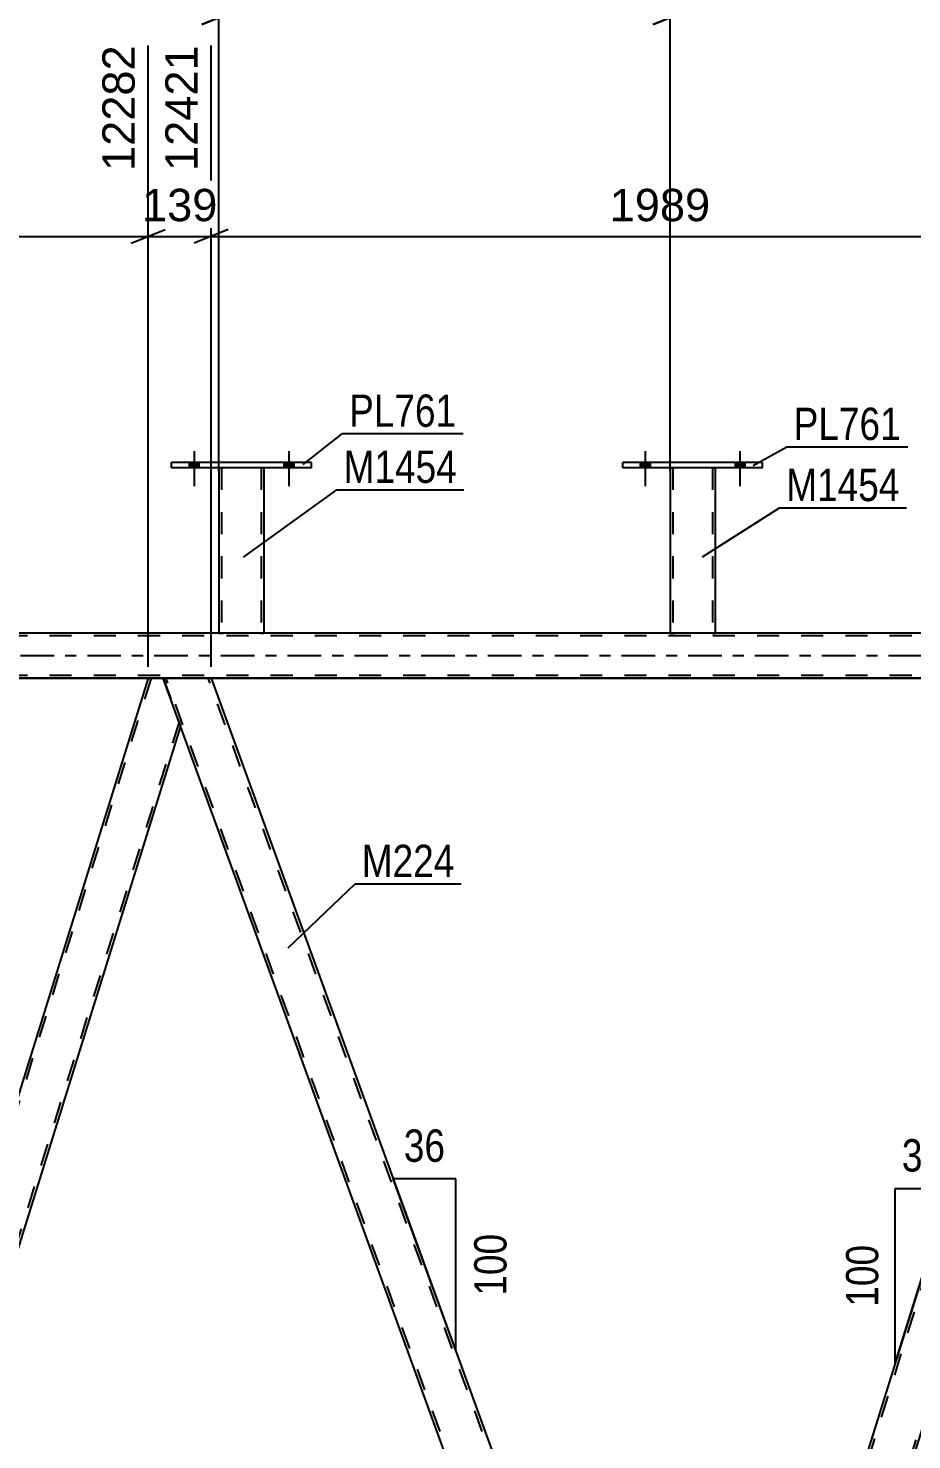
# Model space of a CAD drawing. Header units: millimetres. Extents: x -57 to 784, y -422 to 172.
# Drawn here: x 478.4 to 556.7, y -69.5 to 55.6 of the extents above; entities that cross this region are included whole.
import ezdxf

# ---------------------------------------------------------------- set-up
doc = ezdxf.new("R2010")
doc.units = ezdxf.units.MM
doc.linetypes.add('DXK_LINE_DOT2', pattern=[3.9198, 1.9599, -1.9599])
doc.linetypes.add('DXK_LINE_DOT3', pattern=[5.9187, 2.979, -0.9799, 0.9799, -0.9799])
doc.styles.add('Arial', font='ARIAL.TTF', dxfattribs={"height": 0.2})
doc.styles.add('Arial Narrow', font='ARIALN.TTF', dxfattribs={"height": 0.2})

# ---------------------------------------------------------------- blocks, each defined once
blk = doc.blocks.new('Part-122571766-3874 - 3505')
at = {"color": 2, "linetype": 'Continuous'}
for p, q in [((491.11, 16.64), (491.11, 17.12)), ((503.51, 17.12), (491.11, 17.12)), ((503.51, 16.64), (491.11, 16.64)), ((503.51, 16.64), (503.51, 17.12))]:
    blk.add_line(p, q, dxfattribs=at)
blk = doc.blocks.new('Part-122571766-3672 - 3505')
at = {"color": 2, "linetype": 'Continuous'}
for p, q in [((494.63, -2), (490.37, -2)), ((494.63, -2), (537.48, -119.75)), ((534.77, -124), (491.92, -6.25)), ((538.99, -124), (534.77, -124)), ((539.03, -124), (538.99, -124))]:
    blk.add_line(p, q, dxfattribs=at)
at = {"color": 7, "linetype": 'DXK_LINE_DOT2'}
for p, q in [((490.37, -2), (491.92, -6.25)), ((535.03, -124), (490.62, -2)), ((490.62, -2), (490.64, -2)), ((538.77, -124), (494.37, -2)), ((539.03, -124), (537.48, -119.75)), ((535.03, -124), (535.05, -124))]:
    blk.add_line(p, q, dxfattribs=at)
blk = doc.blocks.new('Bolt-122571766-3898 - 3505')
at = {"linetype": 'Continuous'}
for points in [[(532.67, 16.64), (533.55, 16.64), (533.55, 17.12), (532.67, 17.12)], [(541.07, 16.64), (541.95, 16.64), (541.95, 17.12), (541.07, 17.12)]]:
    blk.add_hatch(color=1, dxfattribs=at).paths.add_polyline_path(points)
at = {"color": 1, "linetype": 'Continuous'}
for p, q in [((533.11, 18.12), (533.11, 15)), ((541.51, 18.12), (541.51, 15)), ((532.67, 17.12), (532.67, 16.64)), ((533.55, 17.12), (533.55, 16.64)), ((541.07, 17.12), (541.07, 16.64)), ((541.95, 17.12), (541.95, 16.64))]:
    blk.add_line(p, q, dxfattribs=at)
blk = doc.blocks.new('Part-122571766-3717 - 3505')
at = {"color": 2, "linetype": 'Continuous'}
for p, q in [((574.19, -2), (537.48, -119.75)), ((574.22, -2), (574.19, -2)), ((575.65, -2.4), (577.05, -6.25)), ((577.05, -6.25), (540.35, -124)), ((539.03, -124), (537.48, -119.75)), ((539.03, -124), (539.85, -124)), ((540.31, -124), (539.85, -124)), ((540.35, -124), (540.31, -124))]:
    blk.add_line(p, q, dxfattribs=at)
at = {"color": 7, "linetype": 'DXK_LINE_DOT2'}
for p, q in [((574.44, -2), (537.62, -120.12)), ((574.22, -2), (574.22, -2)), ((574.22, -2), (575.5, -2)), ((575.65, -2.4), (575.5, -2)), ((576.92, -5.88), (540.1, -124)), ((539.85, -124), (540.2, -124))]:
    blk.add_line(p, q, dxfattribs=at)
blk = doc.blocks.new('Bolt-122571766-3896 - 3505')
at = {"linetype": 'Continuous'}
for points in [[(492.67, 16.64), (493.55, 16.64), (493.55, 17.12), (492.67, 17.12)], [(501.07, 16.64), (501.95, 16.64), (501.95, 17.12), (501.07, 17.12)]]:
    blk.add_hatch(color=1, dxfattribs=at).paths.add_polyline_path(points)
at = {"color": 1, "linetype": 'Continuous'}
for p, q in [((493.11, 18.12), (493.11, 15)), ((501.51, 18.12), (501.51, 15)), ((492.67, 17.12), (492.67, 16.64)), ((493.55, 17.12), (493.55, 16.64)), ((501.07, 17.12), (501.07, 16.64)), ((501.95, 17.12), (501.95, 16.64))]:
    blk.add_line(p, q, dxfattribs=at)
blk = doc.blocks.new('Part-122571766-3765 - 3505')
at = {"color": 2, "linetype": 'Continuous'}
for p, q in [((495.31, 16.64), (495.3, 2)), ((499.31, 16.64), (499.3, 2)), ((495.34, 2), (495.3, 2)), ((495.44, 2), (495.34, 2)), ((495.6, 2), (495.44, 2)), ((499, 2), (495.6, 2)), ((499.16, 2), (499, 2)), ((499.26, 2), (499.16, 2)), ((499.3, 2), (499.26, 2))]:
    blk.add_line(p, q, dxfattribs=at)
at = {"color": 7, "linetype": 'DXK_LINE_DOT2'}
for p, q in [((495.31, 16.64), (495.31, 16.64)), ((495.31, 16.64), (495.31, 16.64)), ((495.31, 16.64), (495.31, 16.64)), ((495.34, 16.64), (495.31, 16.64)), ((495.31, 16.64), (495.34, 16.64)), ((495.45, 16.64), (495.34, 16.64)), ((495.34, 16.64), (495.45, 16.64)), ((495.6, 16.64), (495.45, 16.64)), ((495.45, 16.64), (495.6, 16.64)), ((495.55, 16.64), (495.54, 2)), ((495.55, 16.64), (495.55, 16.64)), ((495.56, 16.64), (495.55, 16.64)), ((495.55, 16.64), (495.56, 16.64)), ((495.62, 16.64), (495.56, 16.64)), ((495.56, 16.64), (495.62, 16.64)), ((499.01, 16.64), (495.6, 16.64)), ((499.01, 16.64), (495.6, 16.64)), ((498.92, 16.64), (495.62, 16.64)), ((495.62, 16.64), (495.69, 16.64)), ((499, 16.64), (495.69, 16.64)), ((499, 16.64), (498.92, 16.64)), ((499.05, 16.64), (499, 16.64)), ((499, 16.64), (499.05, 16.64)), ((499.01, 16.64), (499.17, 16.64)), ((499.17, 16.64), (499.01, 16.64)), ((499.07, 16.64), (499.05, 16.64)), ((499.05, 16.64), (499.07, 16.64)), ((499.07, 16.64), (499.06, 2)), ((499.07, 16.64), (499.07, 16.64)), ((499.17, 16.64), (499.27, 16.64)), ((499.27, 16.64), (499.17, 16.64)), ((499.27, 16.64), (499.31, 16.64)), ((499.31, 16.64), (499.27, 16.64)), ((499.31, 16.64), (499.31, 16.64)), ((499.31, 16.64), (499.31, 16.64)), ((499.31, 16.64), (499.31, 16.64)), ((495.3, 2), (495.34, 2)), ((495.34, 2), (495.44, 2)), ((495.44, 2), (495.6, 2)), ((495.56, 2), (495.54, 2)), ((495.54, 2), (495.56, 2)), ((495.61, 2), (495.56, 2)), ((495.56, 2), (495.6, 2)), ((499, 2), (495.6, 2)), ((495.6, 2), (495.61, 2)), ((498.91, 2), (495.61, 2)), ((495.61, 2), (495.69, 2)), ((498.99, 2), (495.69, 2)), ((498.99, 2), (498.91, 2)), ((499.04, 2), (498.99, 2)), ((498.99, 2), (499.04, 2)), ((499, 2), (499.16, 2)), ((499.06, 2), (499.04, 2)), ((499.04, 2), (499.06, 2)), ((499.16, 2), (499.26, 2)), ((499.26, 2), (499.3, 2))]:
    blk.add_line(p, q, dxfattribs=at)
blk = doc.blocks.new('Part-122571766-3832 - 3505')
at = {"color": 7, "linetype": 'DXK_LINE_DOT2'}
for p, q in [((489.3, -2), (452.48, -120.12)), ((491.78, -5.88), (454.96, -124)), ((452.77, -118.4), (452.35, -119.75)), ((456.96, -118.4), (455.21, -124)), ((453.9, -124), (452.35, -119.75)), ((455.21, -124), (453.9, -124))]:
    blk.add_line(p, q, dxfattribs=at)
at = {"color": 2, "linetype": 'Continuous'}
for p, q in [((489.05, -2), (452.77, -118.4)), ((490.37, -2), (489.05, -2)), ((491.92, -6.25), (490.37, -2)), ((491.92, -6.25), (456.96, -118.4))]:
    blk.add_line(p, q, dxfattribs=at)
blk = doc.blocks.new('Part-122571766-3879 - 3505')
at = {"color": 2, "linetype": 'Continuous'}
for p, q in [((535.31, 16.64), (535.31, 2)), ((539.31, 16.64), (539.31, 2)), ((535.34, 2), (535.31, 2)), ((535.45, 2), (535.34, 2)), ((535.6, 2), (535.45, 2)), ((539.01, 2), (535.6, 2)), ((539.17, 2), (539.01, 2)), ((539.27, 2), (539.17, 2)), ((539.31, 2), (539.27, 2))]:
    blk.add_line(p, q, dxfattribs=at)
at = {"color": 7, "linetype": 'DXK_LINE_DOT2'}
for p, q in [((535.31, 16.64), (535.31, 16.64)), ((535.31, 16.64), (535.31, 16.64)), ((535.31, 16.64), (535.31, 16.64)), ((535.35, 16.64), (535.31, 16.64)), ((535.31, 16.64), (535.35, 16.64)), ((535.45, 16.64), (535.35, 16.64)), ((535.35, 16.64), (535.45, 16.64)), ((535.61, 16.64), (535.45, 16.64)), ((535.45, 16.64), (535.61, 16.64)), ((535.55, 16.64), (535.55, 16.64)), ((535.55, 16.64), (535.55, 2)), ((535.57, 16.64), (535.55, 16.64)), ((535.55, 16.64), (535.57, 16.64)), ((535.62, 16.64), (535.57, 16.64)), ((535.57, 16.64), (535.62, 16.64)), ((539.01, 16.64), (535.61, 16.64)), ((539.01, 16.64), (535.61, 16.64)), ((538.92, 16.64), (535.62, 16.64)), ((535.62, 16.64), (535.7, 16.64)), ((539, 16.64), (535.7, 16.64)), ((539, 16.64), (538.92, 16.64)), ((539.05, 16.64), (539, 16.64)), ((539, 16.64), (539.05, 16.64)), ((539.01, 16.64), (539.17, 16.64)), ((539.17, 16.64), (539.01, 16.64)), ((539.07, 16.64), (539.05, 16.64)), ((539.05, 16.64), (539.07, 16.64)), ((539.07, 16.64), (539.07, 16.64)), ((539.07, 16.64), (539.07, 2)), ((539.17, 16.64), (539.27, 16.64)), ((539.27, 16.64), (539.17, 16.64)), ((539.27, 16.64), (539.31, 16.64)), ((539.31, 16.64), (539.27, 16.64)), ((539.31, 16.64), (539.31, 16.64)), ((539.31, 16.64), (539.31, 16.64)), ((539.31, 16.64), (539.31, 16.64)), ((535.31, 2), (535.34, 2)), ((535.34, 2), (535.45, 2)), ((535.45, 2), (535.6, 2)), ((535.56, 2), (535.55, 2)), ((535.55, 2), (535.56, 2)), ((535.62, 2), (535.56, 2)), ((535.56, 2), (535.6, 2)), ((539.01, 2), (535.6, 2)), ((535.6, 2), (535.62, 2)), ((538.92, 2), (535.62, 2)), ((535.62, 2), (535.69, 2)), ((539, 2), (535.69, 2)), ((539, 2), (538.92, 2)), ((539.05, 2), (539, 2)), ((539, 2), (539.05, 2)), ((539.01, 2), (539.17, 2)), ((539.07, 2), (539.05, 2)), ((539.05, 2), (539.07, 2)), ((539.17, 2), (539.27, 2)), ((539.27, 2), (539.31, 2))]:
    blk.add_line(p, q, dxfattribs=at)
blk = doc.blocks.new('Part-122571766-3884 - 3505')
at = {"color": 2, "linetype": 'Continuous'}
for p, q in [((531.11, 16.64), (531.11, 17.12)), ((543.51, 17.12), (531.11, 17.12)), ((543.51, 16.64), (531.11, 16.64)), ((543.51, 16.64), (543.51, 17.12))]:
    blk.add_line(p, q, dxfattribs=at)
blk = doc.blocks.new('Bolt-122571766-3897 - 3505')
at = {"linetype": 'Continuous'}
for points in [[(532.67, 16.64), (533.55, 16.64), (533.55, 17.12), (532.67, 17.12)], [(541.07, 16.64), (541.95, 16.64), (541.95, 17.12), (541.07, 17.12)]]:
    blk.add_hatch(color=1, dxfattribs=at).paths.add_polyline_path(points)
at = {"color": 1, "linetype": 'Continuous'}
for p, q in [((533.11, 18.12), (533.11, 15)), ((541.51, 18.12), (541.51, 15)), ((532.67, 17.12), (532.67, 16.64)), ((533.55, 17.12), (533.55, 16.64)), ((541.07, 17.12), (541.07, 16.64)), ((541.95, 17.12), (541.95, 16.64))]:
    blk.add_line(p, q, dxfattribs=at)
blk = doc.blocks.new('Part-122571766-3974 - 3505')
at = {"color": 7, "linetype": 'DXK_LINE_DOT2'}
for p, q in [((697.85, 1.76), (33.83, 1.76)), ((693.92, 2), (95.3, 2)), ((499.3, 2), (495.3, 2)), ((539.31, 2), (535.31, 2)), ((697.85, -1.76), (33.83, -1.76)), ((669.31, -2), (64.7, -2)), ((494.63, -2), (489.05, -2))]:
    blk.add_line(p, q, dxfattribs=at)
at = {"color": 2, "linetype": 'Continuous'}
for p, q in [((495.3, 2), (459.31, 2)), ((535.31, 2), (499.3, 2)), ((574.22, 2), (539.31, 2)), ((489.05, -2), (409.49, -2)), ((574.19, -2), (494.63, -2))]:
    blk.add_line(p, q, dxfattribs=at)
at = {"color": 7, "linetype": 'DXK_LINE_DOT3'}
blk.add_line((33.83, 0), (707.85, 0), dxfattribs=at)
blk = doc.blocks.new('Bolt-122571766-4018 - 3505')
at = {"linetype": 'Continuous'}
for points in [[(492.67, 16.64), (493.55, 16.64), (493.55, 17.12), (492.67, 17.12)], [(501.07, 16.64), (501.95, 16.64), (501.95, 17.12), (501.07, 17.12)]]:
    blk.add_hatch(color=1, dxfattribs=at).paths.add_polyline_path(points)
at = {"color": 1, "linetype": 'Continuous'}
for p, q in [((493.11, 18.12), (493.11, 15)), ((501.51, 18.12), (501.51, 15)), ((492.67, 17.12), (492.67, 16.64)), ((493.55, 17.12), (493.55, 16.64)), ((501.07, 17.12), (501.07, 16.64)), ((501.95, 17.12), (501.95, 16.64))]:
    blk.add_line(p, q, dxfattribs=at)
blk = doc.blocks.new('AngleDimension-122571766-11398 - 3505')
at = {"color": 7, "linetype": 'Continuous'}
for p, q in [((555.27, -47.21), (560.09, -47.21)), ((555.27, -62.68), (560.09, -47.21)), ((555.27, -62.68), (555.27, -47.21)), ((555.49, -61.99), (555.27, -62.68))]:
    blk.add_line(p, q, dxfattribs=at)
at = {"color": 0}
for points in [[(560.11, -46.31), (560.11, -42.11), (555.26, -42.11), (555.26, -46.31)], [(554.37, -51.6), (550.17, -51.6), (550.17, -58.29), (554.37, -58.29)]]:
    blk.add_wipeout(points, dxfattribs=at)
at = {"color": 3, "style": 'Arial Narrow'}
blk.add_text('31', height=2.863, dxfattribs=at).set_placement((555.86, -45.71))
blk.add_text('100', height=2.863, rotation=90.0002, dxfattribs=at).set_placement((553.77, -57.69))
blk = doc.blocks.new('AngleDimension-122571766-4244 - 3505')
at = {"color": 7, "linetype": 'Continuous'}
for p, q in [((514.25, -55.93), (510.77, -46.35)), ((516.31, -46.35), (510.77, -46.35)), ((516.31, -61.58), (510.77, -46.35)), ((516.31, -61.58), (516.31, -46.35))]:
    blk.add_line(p, q, dxfattribs=at)
at = {"color": 0}
for points in [[(515.97, -45.45), (515.97, -41.25), (511.11, -41.25), (511.11, -45.45)], [(521.41, -50.62), (517.21, -50.62), (517.21, -57.31), (521.41, -57.31)]]:
    blk.add_wipeout(points, dxfattribs=at)
at = {"color": 3, "style": 'Arial Narrow'}
blk.add_text('36', height=2.863, dxfattribs=at).set_placement((511.71, -44.85))
blk.add_text('100', height=2.863, rotation=90.0002, dxfattribs=at).set_placement((520.81, -56.71))
blk = doc.blocks.new('StraightDimension-122571766-4402 - 3505')
at = {"color": 7, "linetype": 'Continuous'}
blk.add_line((348.81, -2), (664.53, -2), dxfattribs=at)
blk = doc.blocks.new('StraightDimension-122571766-4545 - 3505')
at = {"color": 7, "linetype": 'Continuous'}
for p, q in [((494.63, -1), (494.63, 54.06)), ((574.19, -1), (574.19, 54.06)), ((496.13, 37.74), (493.13, 36.54)), ((572.69, 36.54), (575.69, 37.74)), ((494.63, 37.14), (574.19, 37.14))]:
    blk.add_line(p, q, dxfattribs=at)
at = {"color": 0}
blk.add_wipeout([(539.45, 37.89), (539.45, 42.09), (529.36, 42.09), (529.36, 37.89)], dxfattribs=at)
at = {"color": 3, "style": 'Arial'}
blk.add_text('1989', height=2.865, dxfattribs=at).set_placement((529.96, 38.49))
at = {"color": 0, "linetype": 'Continuous'}
blk.add_wipeout([(573.59, 54.66), (569.39, 54.66), (569.39, 42.34), (573.59, 42.34)], dxfattribs=at)
at = {"color": 3, "linetype": 'Continuous', "style": 'Arial'}
blk.add_text('14410', height=2.865, rotation=90.0002, dxfattribs=at).set_placement((572.99, 42.94))
blk = doc.blocks.new('StraightDimension-122571766-4559 - 3505')
at = {"color": 7, "linetype": 'Continuous'}
for p, q in [((489.05, -1), (489.05, 54.06)), ((494.63, -1), (494.63, 54.06)), ((487.55, 36.54), (490.55, 37.74)), ((496.13, 37.74), (493.13, 36.54)), ((489.05, 37.14), (494.63, 37.14))]:
    blk.add_line(p, q, dxfattribs=at)
at = {"color": 0}
blk.add_wipeout([(495.77, 37.89), (495.77, 42.09), (487.9, 42.09), (487.9, 37.89)], dxfattribs=at)
at = {"color": 3, "style": 'Arial'}
blk.add_text('139', height=2.865, dxfattribs=at).set_placement((488.5, 38.49))
at = {"color": 0, "linetype": 'Continuous'}
blk.add_wipeout([(494.03, 54.66), (489.83, 54.66), (489.83, 42.34), (494.03, 42.34)], dxfattribs=at)
at = {"color": 3, "linetype": 'Continuous', "style": 'Arial'}
blk.add_text('12421', height=2.865, rotation=90.0002, dxfattribs=at).set_placement((493.43, 42.94))
blk = doc.blocks.new('StraightDimension-122571766-4573 - 3505')
at = {"color": 7, "linetype": 'Continuous'}
for p, q in [((409.49, -1), (409.49, 54.06)), ((489.05, -1), (489.05, 54.06)), ((410.99, 37.74), (407.99, 36.54)), ((487.55, 36.54), (490.55, 37.74)), ((409.49, 37.14), (489.05, 37.14))]:
    blk.add_line(p, q, dxfattribs=at)
at = {"color": 0}
blk.add_wipeout([(454.32, 37.89), (454.32, 42.09), (444.22, 42.09), (444.22, 37.89)], dxfattribs=at)
at = {"color": 3, "style": 'Arial'}
blk.add_text('1989', height=2.865, dxfattribs=at).set_placement((444.82, 38.49))
at = {"color": 0, "linetype": 'Continuous'}
blk.add_wipeout([(488.45, 54.66), (484.25, 54.66), (484.25, 42.34), (488.45, 42.34)], dxfattribs=at)
at = {"color": 3, "linetype": 'Continuous', "style": 'Arial'}
blk.add_text('12282', height=2.865, rotation=90.0002, dxfattribs=at).set_placement((487.85, 42.94))
blk = doc.blocks.new('StraightDimension-122571766-4746 - 3505')
at = {"color": 7, "linetype": 'Continuous'}
for p, q in [((535.31, 16.34), (535.31, 68.95)), ((575.31, 17.64), (575.31, 68.95)), ((536.81, 57.13), (533.81, 55.93)), ((535.31, 56.53), (575.31, 56.53)), ((573.81, 55.93), (576.81, 57.13))]:
    blk.add_line(p, q, dxfattribs=at)
at = {"color": 0}
blk.add_wipeout([(560.36, 57.28), (560.36, 61.48), (550.26, 61.48), (550.26, 57.28)], dxfattribs=at)
at = {"color": 3, "style": 'Arial'}
blk.add_text('1000', height=2.865, dxfattribs=at).set_placement((550.86, 57.88))
at = {"color": 0, "linetype": 'Continuous'}
blk.add_wipeout([(574.71, 69.55), (570.51, 69.55), (570.51, 57.23), (574.71, 57.23)], dxfattribs=at)
at = {"color": 3, "linetype": 'Continuous', "style": 'Arial'}
blk.add_text('14438', height=2.865, rotation=90.0002, dxfattribs=at).set_placement((574.11, 57.83))
blk = doc.blocks.new('StraightDimension-122571766-4754 - 3505')
at = {"color": 7, "linetype": 'Continuous'}
for p, q in [((495.31, 16.35), (495.31, 68.95)), ((535.31, 16.34), (535.31, 68.95)), ((496.81, 57.13), (493.81, 55.93)), ((495.31, 56.53), (535.31, 56.53)), ((533.81, 55.93), (536.81, 57.13))]:
    blk.add_line(p, q, dxfattribs=at)
at = {"color": 0}
blk.add_wipeout([(520.36, 57.28), (520.36, 61.48), (510.26, 61.48), (510.26, 57.28)], dxfattribs=at)
at = {"color": 3, "style": 'Arial'}
blk.add_text('1000', height=2.865, dxfattribs=at).set_placement((510.86, 57.88))
at = {"color": 0, "linetype": 'Continuous'}
blk.add_wipeout([(534.71, 69.55), (530.51, 69.55), (530.51, 57.23), (534.71, 57.23)], dxfattribs=at)
at = {"color": 3, "linetype": 'Continuous', "style": 'Arial'}
blk.add_text('13438', height=2.865, rotation=90.0002, dxfattribs=at).set_placement((534.11, 57.83))
blk = doc.blocks.new('StraightDimension-122571766-4762 - 3505')
at = {"color": 7, "linetype": 'Continuous'}
for p, q in [((455.31, 17.06), (455.31, 68.95)), ((495.31, 16.35), (495.31, 68.95)), ((456.81, 57.13), (453.81, 55.93)), ((455.31, 56.53), (495.31, 56.53)), ((493.81, 55.93), (496.81, 57.13))]:
    blk.add_line(p, q, dxfattribs=at)
at = {"color": 0}
blk.add_wipeout([(480.36, 57.28), (480.36, 61.48), (470.26, 61.48), (470.26, 57.28)], dxfattribs=at)
at = {"color": 3, "style": 'Arial'}
blk.add_text('1000', height=2.865, dxfattribs=at).set_placement((470.86, 57.88))
at = {"color": 0, "linetype": 'Continuous'}
blk.add_wipeout([(494.71, 69.55), (490.51, 69.55), (490.51, 57.23), (494.71, 57.23)], dxfattribs=at)
at = {"color": 3, "linetype": 'Continuous', "style": 'Arial'}
blk.add_text('12438', height=2.865, rotation=90.0002, dxfattribs=at).set_placement((494.11, 57.83))
blk = doc.blocks.new('Mark-122571766-3668 - 3505')
at = {"color": 0}
blk.add_wipeout([(516.2, -19.62), (516.2, -16.62), (507.98, -16.62), (507.98, -19.62)], dxfattribs=at)
blk.add_wipeout([(516.2, -19.62), (516.2, -16.62), (507.98, -16.62), (507.98, -19.62)], dxfattribs=at)
at = {"color": 30, "linetype": 'Continuous'}
for p, q in [((501.45, -25.88), (507.38, -20.22)), ((507.38, -20.22), (516.8, -20.22))]:
    blk.add_line(p, q, dxfattribs=at)
at = {"color": 3, "style": 'Arial Narrow'}
blk.add_text('M224', height=2.863, dxfattribs=at).set_placement((507.98, -19.62))
blk = doc.blocks.new('Mark-122571766-3761 - 3505')
at = {"color": 0}
blk.add_wipeout([(516.43, 15.3), (516.43, 18.3), (506.37, 18.3), (506.37, 15.3)], dxfattribs=at)
blk.add_wipeout([(516.43, 15.3), (516.43, 18.3), (506.37, 18.3), (506.37, 15.3)], dxfattribs=at)
at = {"color": 30, "linetype": 'Continuous'}
for p, q in [((497.49, 8.71), (505.77, 14.7)), ((505.77, 14.7), (517.03, 14.7))]:
    blk.add_line(p, q, dxfattribs=at)
at = {"color": 3, "style": 'Arial Narrow'}
blk.add_text('M1454', height=2.863, dxfattribs=at).set_placement((506.37, 15.3))
blk = doc.blocks.new('Mark-122571766-3870 - 3505')
at = {"color": 0}
blk.add_wipeout([(516.36, 20.27), (516.36, 23.27), (506.86, 23.27), (506.86, 20.27)], dxfattribs=at)
blk.add_wipeout([(516.36, 20.27), (516.36, 23.27), (506.86, 23.27), (506.86, 20.27)], dxfattribs=at)
at = {"color": 30, "linetype": 'Continuous'}
for p, q in [((502.79, 16.94), (506.26, 19.67)), ((506.26, 19.67), (516.96, 19.67))]:
    blk.add_line(p, q, dxfattribs=at)
at = {"color": 3, "style": 'Arial Narrow'}
blk.add_text('PL761', height=2.863, dxfattribs=at).set_placement((506.86, 20.27))
blk = doc.blocks.new('Mark-122571766-3875 - 3505')
at = {"color": 0}
blk.add_wipeout([(555.66, 13.69), (555.66, 16.69), (545.61, 16.69), (545.61, 13.69)], dxfattribs=at)
blk.add_wipeout([(555.66, 13.69), (555.66, 16.69), (545.61, 16.69), (545.61, 13.69)], dxfattribs=at)
at = {"color": 30, "linetype": 'Continuous'}
for p, q in [((538.18, 8.74), (545.01, 13.09)), ((545.01, 13.09), (556.26, 13.09))]:
    blk.add_line(p, q, dxfattribs=at)
at = {"color": 3, "style": 'Arial Narrow'}
blk.add_text('M1454', height=2.863, dxfattribs=at).set_placement((545.61, 13.69))
blk = doc.blocks.new('Mark-122571766-3880 - 3505')
at = {"color": 0}
blk.add_wipeout([(555.78, 19.1), (555.78, 22.1), (546.27, 22.1), (546.27, 19.1)], dxfattribs=at)
blk.add_wipeout([(555.78, 19.1), (555.78, 22.1), (546.27, 22.1), (546.27, 19.1)], dxfattribs=at)
at = {"color": 30, "linetype": 'Continuous'}
for p, q in [((542.69, 16.85), (545.67, 18.5)), ((545.67, 18.5), (556.38, 18.5))]:
    blk.add_line(p, q, dxfattribs=at)
at = {"color": 3, "style": 'Arial Narrow'}
blk.add_text('PL761', height=2.863, dxfattribs=at).set_placement((546.27, 19.1))

msp = doc.modelspace()

# ---------------------------------------------------------------- block references
for name in ['Bolt-122571766-3896 - 3505', 'Bolt-122571766-4018 - 3505', 'Bolt-122571766-3898 - 3505', 'Bolt-122571766-3897 - 3505', 'Part-122571766-3874 - 3505', 'Part-122571766-3765 - 3505', 'Part-122571766-3884 - 3505', 'Part-122571766-3879 - 3505', 'Part-122571766-3974 - 3505', 'Part-122571766-3832 - 3505', 'Part-122571766-3672 - 3505', 'Part-122571766-3717 - 3505']:
    msp.add_blockref(name, (0, 0))

# ---------------------------------------------------------------- next in the draw order: block references
for name in ['AngleDimension-122571766-4244 - 3505', 'AngleDimension-122571766-11398 - 3505']:
    msp.add_blockref(name, (0, 0))

# ---------------------------------------------------------------- next in the draw order: block references
msp.add_blockref('StraightDimension-122571766-4402 - 3505', (0, 0))

# ---------------------------------------------------------------- next in the draw order: block references
for name in ['StraightDimension-122571766-4545 - 3505', 'Mark-122571766-3668 - 3505']:
    msp.add_blockref(name, (0, 0))

# ---------------------------------------------------------------- next in the draw order: block references
for name in ['StraightDimension-122571766-4746 - 3505', 'StraightDimension-122571766-4559 - 3505']:
    msp.add_blockref(name, (0, 0))

# ---------------------------------------------------------------- next in the draw order: block references
for name in ['StraightDimension-122571766-4754 - 3505', 'StraightDimension-122571766-4573 - 3505', 'Mark-122571766-3875 - 3505']:
    msp.add_blockref(name, (0, 0))

# ---------------------------------------------------------------- next in the draw order: block references
for name in ['StraightDimension-122571766-4762 - 3505', 'Mark-122571766-3880 - 3505', 'Mark-122571766-3761 - 3505']:
    msp.add_blockref(name, (0, 0))

# ---------------------------------------------------------------- next in the draw order: block references
msp.add_blockref('Mark-122571766-3870 - 3505', (0, 0))

doc.saveas('drawing.dxf')
